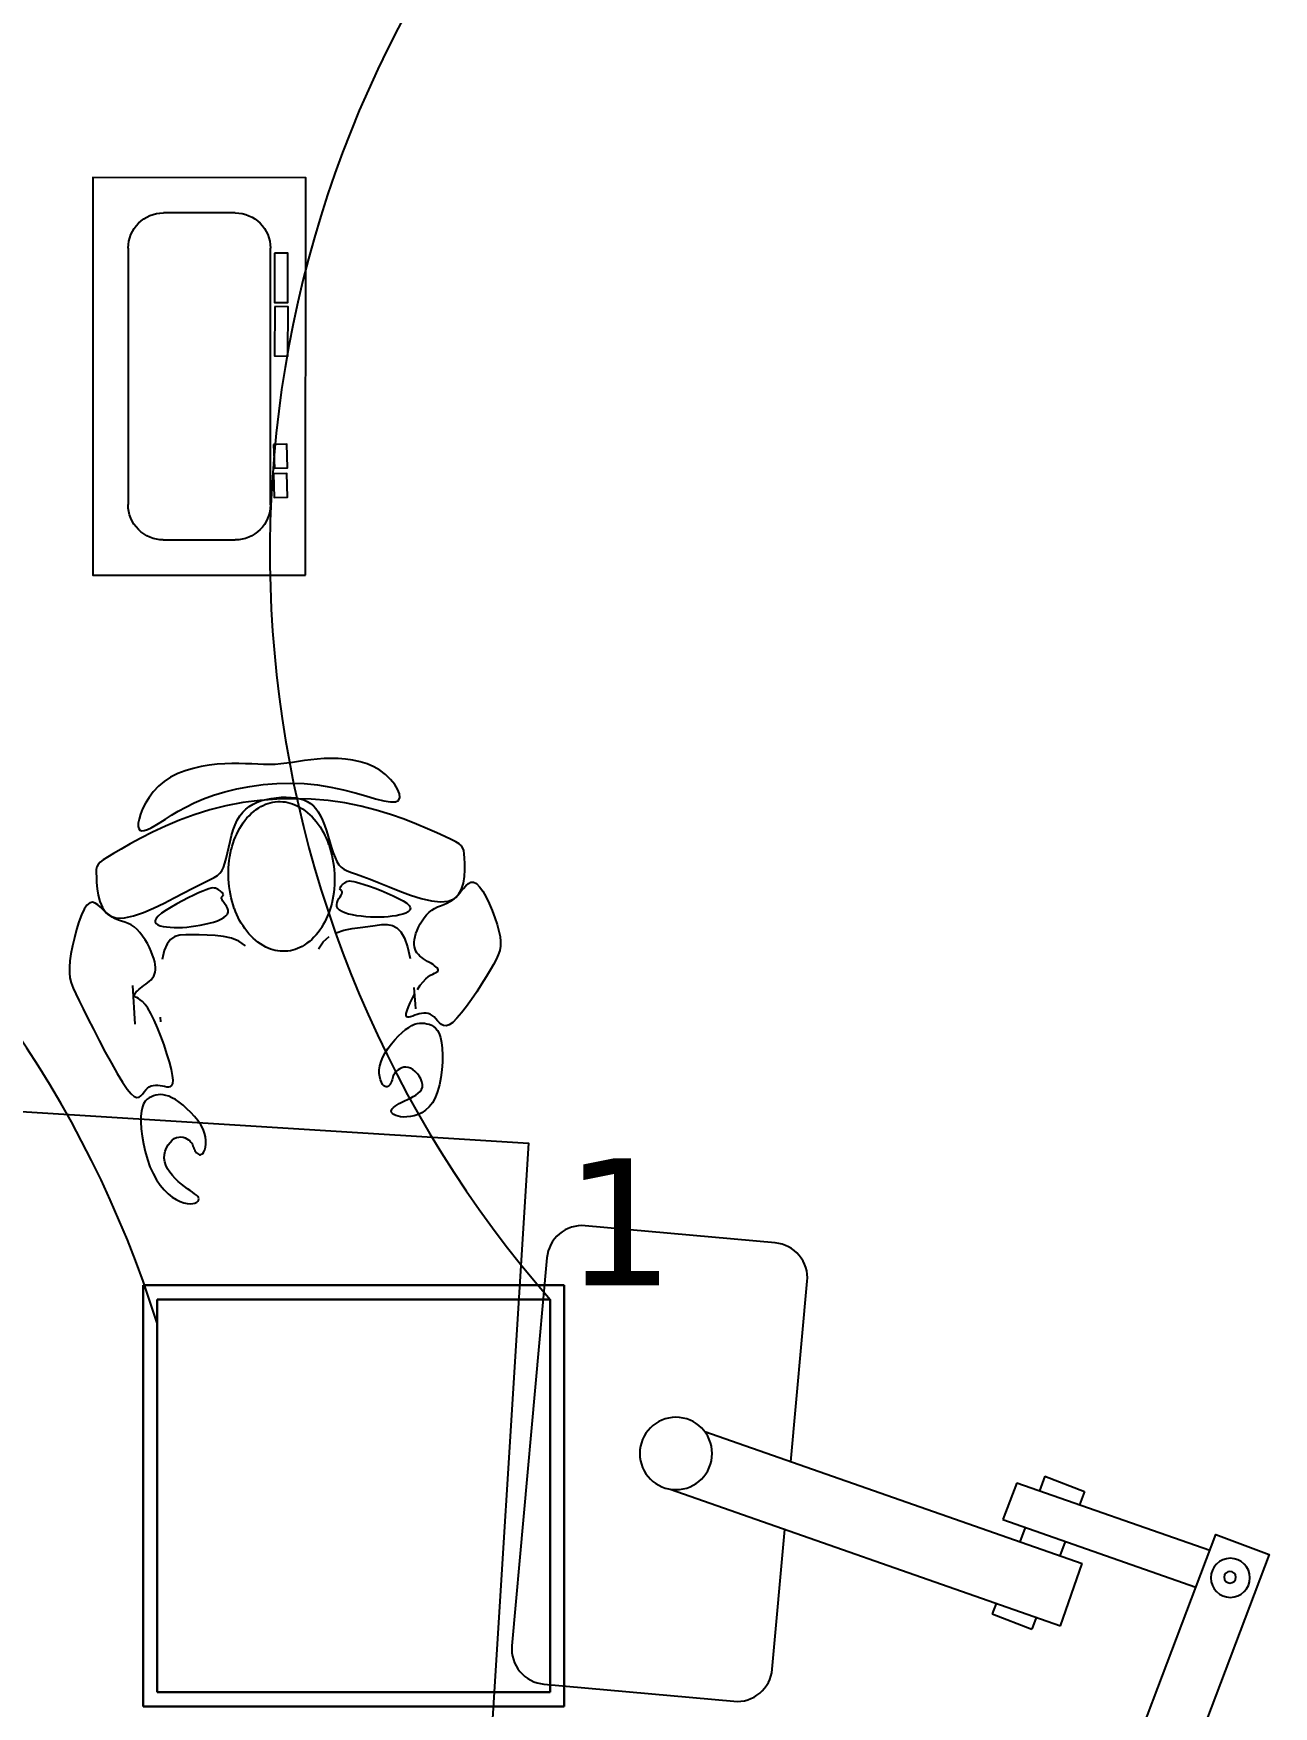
# Model space of a CAD drawing. Header units: metres. Extents: x -39 to 21688, y -24 to 9022.
# Drawn here: x 14.779 to 16.537, y 7.535 to 9.907 of the extents above; entities that cross this region are included whole.
import ezdxf

# ---------------------------------------------------------------- set-up
doc = ezdxf.new("R2010")
doc.units = ezdxf.units.M
doc.header["$MEASUREMENT"] = 0
for name, color, linetype in [('AR-MOBILIRIO', 1, 'Continuous'), ('AR-PUERTAS', 2, 'Continuous'), ('AR-VENTANAS', 2, 'Continuous'), ('MOBILIARIO', 42, 'Continuous')]:
    doc.layers.add(name, color=color, linetype=linetype)
doc.layers.add('DLX_TERR_LUM', color=7, linetype='Continuous', true_color=0xffd400)
doc.layers.add('DLX_TERR_LUMKEY_IDX', color=7, linetype='Continuous', true_color=0x969696)
doc.styles.add('TableTextStyle', font='')
doc.styles.get('TableTextStyle').set_extended_font_data('VERDANA.TTF')

# ---------------------------------------------------------------- blocks, each defined once
blk = doc.blocks.new('A$C23125473')
at = {"layer": 'AR-MOBILIRIO'}
for p, q in [((4.0536, 2.4944), (4.1096, 2.5158)), ((4.1159, 2.4993), (4.1096, 2.5158)), ((3.5968, 2.3175), (4.1502, 2.5112)), ((4.0593, 2.4794), (4.0536, 2.4944)), ((4.1502, 2.5112), (4.181, 2.4231)), ((4.0683, 2.3607), (4.3421, 2.4565)), ((3.6459, 2.2358), (4.181, 2.4231)), ((4.0884, 2.3085), (4.3619, 2.4042)), ((4.157, 2.3917), (4.1493, 2.412)), ((4.1004, 2.3719), (4.0926, 2.3921)), ((4.0884, 2.3085), (4.0683, 2.3607)), ((4.1842, 2.3206), (4.177, 2.3395)), ((4.1282, 2.2991), (4.1203, 2.3197)), ((4.1282, 2.2991), (4.1842, 2.3206)), ((2.8794, 1.8931), (2.8852, 1.8986)), ((2.8852, 1.8986), (2.8909, 1.9033)), ((2.8909, 1.9033), (2.8967, 1.9069)), ((2.8967, 1.9069), (2.9022, 1.9097)), ((2.9022, 1.9097), (2.9074, 1.9116)), ((2.9074, 1.9116), (2.9121, 1.9126)), ((2.9121, 1.9126), (2.9163, 1.913)), ((2.9163, 1.913), (2.9201, 1.9127)), ((2.9228, 1.8987), (2.9198, 1.8966)), ((2.9201, 1.9127), (2.9232, 1.9119)), ((2.9253, 1.9007), (2.9228, 1.8987)), ((2.9232, 1.9119), (2.9257, 1.9107)), ((2.9272, 1.9025), (2.9253, 1.9007)), ((2.9257, 1.9107), (2.9275, 1.9092)), ((2.9284, 1.9042), (2.9272, 1.9025)), ((2.9275, 1.9092), (2.9285, 1.9076)), ((2.9289, 1.9059), (2.9284, 1.9042)), ((2.9285, 1.9076), (2.9289, 1.9059)), ((2.8638, 1.8702), (2.8686, 1.8789)), ((2.8686, 1.8789), (2.8739, 1.8865)), ((2.8739, 1.8865), (2.8794, 1.8931)), ((2.8953, 1.8772), (2.8912, 1.8728)), ((2.8996, 1.8813), (2.8953, 1.8772)), ((2.904, 1.8851), (2.8996, 1.8813)), ((2.9084, 1.8886), (2.904, 1.8851)), ((2.9125, 1.8916), (2.9084, 1.8886)), ((2.9163, 1.8943), (2.9125, 1.8916)), ((2.9198, 1.8966), (2.9163, 1.8943)), ((2.8558, 1.85), (2.8595, 1.8605)), ((2.8595, 1.8605), (2.8638, 1.8702)), ((2.8804, 1.8533), (2.8798, 1.8482)), ((2.882, 1.8584), (2.8804, 1.8533)), ((2.8844, 1.8633), (2.882, 1.8584)), ((2.8875, 1.8682), (2.8844, 1.8633)), ((2.8912, 1.8728), (2.8875, 1.8682)), ((2.8483, 1.8169), (2.8502, 1.8279)), ((2.8502, 1.8279), (2.8527, 1.839)), ((2.8527, 1.839), (2.8558, 1.85)), ((2.8798, 1.8482), (2.8801, 1.8431)), ((2.8801, 1.8431), (2.8812, 1.8382)), ((2.8812, 1.8382), (2.8829, 1.8337)), ((2.8829, 1.8337), (2.8852, 1.8295)), ((2.8852, 1.8295), (2.8879, 1.8258)), ((2.9175, 1.8256), (2.9187, 1.8272)), ((2.9187, 1.8272), (2.9196, 1.8289)), ((2.9196, 1.8289), (2.9204, 1.8306)), ((2.9204, 1.8306), (2.921, 1.8323)), ((2.921, 1.8323), (2.9217, 1.834)), ((2.9217, 1.834), (2.9224, 1.8357)), ((2.9224, 1.8357), (2.9232, 1.8373)), ((2.9232, 1.8373), (2.9242, 1.839)), ((2.9242, 1.839), (2.9253, 1.8405)), ((2.9253, 1.8405), (2.9267, 1.8418)), ((2.9267, 1.8418), (2.9281, 1.8428)), ((2.9281, 1.8428), (2.9296, 1.8434)), ((2.9296, 1.8434), (2.9311, 1.8434)), ((2.9311, 1.8434), (2.9327, 1.8427)), ((2.9327, 1.8427), (2.9343, 1.8414)), ((2.9343, 1.8414), (2.9358, 1.8391)), ((2.9358, 1.8391), (2.9371, 1.8362)), ((2.9371, 1.8362), (2.9382, 1.8325)), ((2.9382, 1.8325), (2.9388, 1.8282)), ((2.9388, 1.8282), (2.9389, 1.8234)), ((2.8465, 1.7969), (2.8471, 1.8065)), ((2.8471, 1.8065), (2.8483, 1.8169)), ((2.8879, 1.8258), (2.8908, 1.8228)), ((2.8908, 1.8228), (2.894, 1.8205)), ((2.894, 1.8205), (2.8972, 1.819)), ((2.8972, 1.819), (2.9003, 1.8183)), ((2.9003, 1.8183), (2.9034, 1.8182)), ((2.9034, 1.8182), (2.9064, 1.8187)), ((2.9064, 1.8187), (2.9092, 1.8196)), ((2.9092, 1.8196), (2.9118, 1.8208)), ((2.9118, 1.8208), (2.914, 1.8223)), ((2.914, 1.8223), (2.9159, 1.8239)), ((2.9159, 1.8239), (2.9175, 1.8256)), ((2.9347, 1.8069), (2.9315, 1.801)), ((2.937, 1.8127), (2.9347, 1.8069)), ((2.9383, 1.8182), (2.937, 1.8127)), ((2.9389, 1.8234), (2.9383, 1.8182)), ((2.8466, 1.7885), (2.8465, 1.7969)), ((2.8473, 1.7814), (2.8466, 1.7885)), ((2.8487, 1.7757), (2.8473, 1.7814)), ((2.9174, 1.7834), (2.9119, 1.7781)), ((2.9226, 1.7891), (2.9174, 1.7834)), ((2.9274, 1.795), (2.9226, 1.7891)), ((2.9315, 1.801), (2.9274, 1.795)), ((3.202, 1.7835), (3.2015, 1.7818)), ((3.2015, 1.7818), (3.2019, 1.78)), ((3.2019, 1.78), (3.2029, 1.7783)), ((3.2033, 1.7851), (3.202, 1.7835)), ((3.2052, 1.7865), (3.2033, 1.7851)), ((3.2078, 1.7878), (3.2052, 1.7865)), ((3.2111, 1.7888), (3.2078, 1.7878)), ((3.2148, 1.7895), (3.2111, 1.7888)), ((3.2191, 1.7899), (3.2148, 1.7895)), ((3.2238, 1.7898), (3.2191, 1.7899)), ((3.2288, 1.7893), (3.2238, 1.7898)), ((3.2341, 1.7883), (3.2288, 1.7893)), ((3.2396, 1.7865), (3.2341, 1.7883)), ((3.245, 1.7839), (3.2396, 1.7865)), ((3.2502, 1.7803), (3.245, 1.7839)), ((3.2552, 1.7756), (3.2502, 1.7803)), ((2.8272, 1.7505), (2.8328, 1.7571)), ((2.8328, 1.7571), (2.8373, 1.7609)), ((2.8373, 1.7609), (2.841, 1.7624)), ((2.841, 1.7624), (2.8441, 1.7619)), ((2.8441, 1.7619), (2.8467, 1.7601)), ((2.8467, 1.7601), (2.849, 1.7574)), ((2.8505, 1.7711), (2.8487, 1.7757)), ((2.849, 1.7574), (2.8512, 1.7543)), ((2.8528, 1.7675), (2.8505, 1.7711)), ((2.8555, 1.7648), (2.8528, 1.7675)), ((2.8584, 1.7627), (2.8555, 1.7648)), ((2.8615, 1.7612), (2.8584, 1.7627)), ((2.8647, 1.76), (2.8615, 1.7612)), ((2.868, 1.7591), (2.8647, 1.76)), ((2.8713, 1.7585), (2.868, 1.7591)), ((2.8747, 1.7582), (2.8713, 1.7585)), ((2.8783, 1.7585), (2.8747, 1.7582)), ((2.8821, 1.7592), (2.8783, 1.7585)), ((2.8862, 1.7605), (2.8821, 1.7592)), ((2.8907, 1.7625), (2.8862, 1.7605)), ((2.8955, 1.7653), (2.8907, 1.7625)), ((2.9008, 1.7689), (2.8955, 1.7653)), ((2.9063, 1.7732), (2.9008, 1.7689)), ((2.9119, 1.7781), (2.9063, 1.7732)), ((3.2029, 1.7783), (3.2046, 1.7765)), ((3.2046, 1.7765), (3.2069, 1.7746)), ((3.2069, 1.7746), (3.2097, 1.7728)), ((3.2097, 1.7728), (3.2129, 1.7709)), ((3.2129, 1.7709), (3.2165, 1.769)), ((3.2165, 1.769), (3.2204, 1.7671)), ((3.2204, 1.7671), (3.2245, 1.7651)), ((3.2245, 1.7651), (3.2286, 1.7631)), ((3.2286, 1.7631), (3.2326, 1.761)), ((3.2326, 1.761), (3.2363, 1.7588)), ((3.2363, 1.7588), (3.2397, 1.7563)), ((3.2397, 1.7563), (3.2424, 1.7537)), ((3.2598, 1.7698), (3.2552, 1.7756)), ((3.2638, 1.7625), (3.2598, 1.7698)), ((3.2671, 1.7539), (3.2638, 1.7625)), ((2.8129, 1.7281), (2.8205, 1.7406)), ((2.8205, 1.7406), (2.8272, 1.7505)), ((2.8512, 1.7543), (2.8534, 1.7514)), ((2.8534, 1.7514), (2.8558, 1.749)), ((2.8558, 1.749), (2.8584, 1.7472)), ((2.8584, 1.7472), (2.8613, 1.7459)), ((2.8613, 1.7459), (2.8642, 1.7451)), ((2.8642, 1.7451), (2.8673, 1.7447)), ((2.8673, 1.7447), (2.8705, 1.7447)), ((2.8705, 1.7447), (2.8738, 1.745)), ((2.8738, 1.745), (2.8771, 1.7456)), ((2.8771, 1.7456), (2.8803, 1.7464)), ((2.8803, 1.7464), (2.8835, 1.747)), ((2.8835, 1.747), (2.8864, 1.7472)), ((2.8864, 1.7472), (2.8888, 1.7467)), ((2.8888, 1.7467), (2.8907, 1.7452)), ((2.8907, 1.7452), (2.8919, 1.7423)), ((2.8922, 1.7377), (2.8916, 1.7311)), ((2.8919, 1.7423), (2.8922, 1.7377)), ((3.1852, 1.733), (3.1846, 1.7283)), ((3.1862, 1.7372), (3.1852, 1.733)), ((3.1876, 1.7407), (3.1862, 1.7372)), ((3.1893, 1.7436), (3.1876, 1.7407)), ((3.191, 1.7456), (3.1893, 1.7436)), ((3.1927, 1.7468), (3.191, 1.7456)), ((3.1943, 1.7473), (3.1927, 1.7468)), ((3.1958, 1.7471), (3.1943, 1.7473)), ((3.1973, 1.7464), (3.1958, 1.7471)), ((3.1986, 1.7453), (3.1973, 1.7464)), ((3.1998, 1.7439), (3.1986, 1.7453)), ((3.2008, 1.7422), (3.1998, 1.7439)), ((3.2016, 1.7405), (3.2008, 1.7422)), ((3.2022, 1.7387), (3.2016, 1.7405)), ((3.2028, 1.737), (3.2022, 1.7387)), ((3.2032, 1.7352), (3.2028, 1.737)), ((3.2037, 1.7335), (3.2032, 1.7352)), ((3.2043, 1.7317), (3.2037, 1.7335)), ((3.2051, 1.73), (3.2043, 1.7317)), ((3.2412, 1.7321), (3.2386, 1.7285)), ((3.2434, 1.736), (3.2412, 1.7321)), ((3.2424, 1.7537), (3.2444, 1.7507)), ((3.2449, 1.7399), (3.2434, 1.736)), ((3.2444, 1.7507), (3.2456, 1.7474)), ((3.2457, 1.7438), (3.2449, 1.7399)), ((3.2456, 1.7474), (3.2457, 1.7438)), ((3.2698, 1.7442), (3.2671, 1.7539)), ((3.2718, 1.7338), (3.2698, 1.7442)), ((3.2732, 1.723), (3.2718, 1.7338)), ((2.7961, 1.6978), (2.8047, 1.7136)), ((2.8047, 1.7136), (2.8129, 1.7281)), ((2.8871, 1.7119), (2.8836, 1.7002)), ((2.8898, 1.7224), (2.8871, 1.7119)), ((2.8916, 1.7311), (2.8898, 1.7224)), ((3.1846, 1.7283), (3.1846, 1.723)), ((3.1846, 1.723), (3.1854, 1.7174)), ((3.1854, 1.7174), (3.187, 1.7114)), ((3.187, 1.7114), (3.1897, 1.7051)), ((3.2061, 1.7282), (3.2051, 1.73)), ((3.2074, 1.7264), (3.2061, 1.7282)), ((3.2092, 1.7246), (3.2074, 1.7264)), ((3.2113, 1.7229), (3.2092, 1.7246)), ((3.2137, 1.7214), (3.2113, 1.7229)), ((3.2164, 1.7202), (3.2137, 1.7214)), ((3.2193, 1.7194), (3.2164, 1.7202)), ((3.2224, 1.7192), (3.2193, 1.7194)), ((3.2256, 1.7196), (3.2224, 1.7192)), ((3.2289, 1.7207), (3.2256, 1.7196)), ((3.2323, 1.7227), (3.2289, 1.7207)), ((3.2355, 1.7253), (3.2323, 1.7227)), ((3.2386, 1.7285), (3.2355, 1.7253)), ((3.274, 1.7123), (3.2732, 1.723)), ((3.2742, 1.702), (3.274, 1.7123)), ((2.7876, 1.6816), (2.7961, 1.6978)), ((2.8796, 1.6878), (2.8751, 1.6754)), ((2.8836, 1.7002), (2.8796, 1.6878)), ((3.1897, 1.7051), (3.1931, 1.6988)), ((3.1931, 1.6988), (3.1972, 1.6924)), ((3.1972, 1.6924), (3.2018, 1.6863)), ((3.2018, 1.6863), (3.2068, 1.6804)), ((3.2714, 1.6771), (3.2728, 1.6841)), ((3.2728, 1.6841), (3.2738, 1.6924)), ((3.2738, 1.6924), (3.2742, 1.702)), ((2.7716, 1.6502), (2.7793, 1.6655)), ((2.7793, 1.6655), (2.7876, 1.6816)), ((2.8703, 1.6635), (2.8656, 1.6525)), ((2.8751, 1.6754), (2.8703, 1.6635)), ((3.2068, 1.6804), (3.2118, 1.675)), ((3.2118, 1.675), (3.2169, 1.6701)), ((3.2169, 1.6701), (3.2218, 1.666)), ((3.2218, 1.666), (3.2263, 1.6628)), ((3.2263, 1.6628), (3.2305, 1.6603)), ((3.2584, 1.6596), (3.2615, 1.6614)), ((3.2615, 1.6614), (3.2644, 1.6638)), ((3.2644, 1.6638), (3.2671, 1.6672)), ((3.2671, 1.6672), (3.2694, 1.6715)), ((3.2694, 1.6715), (3.2714, 1.6771)), ((3.2795, 1.6606), (3.2758, 1.6603)), ((3.2838, 1.6591), (3.2795, 1.6606)), ((2.7589, 1.6251), (2.7647, 1.6366)), ((2.7647, 1.6366), (2.7716, 1.6502)), ((2.8349, 1.6034), (2.8378, 1.6584)), ((2.8609, 1.6432), (2.8566, 1.6358)), ((2.8656, 1.6525), (2.8609, 1.6432)), ((2.874, 1.6482), (2.8744, 1.6552)), ((3.2233, 1.6475), (3.2226, 1.6459)), ((3.2226, 1.6459), (3.2228, 1.643)), ((3.2228, 1.643), (3.2239, 1.6389)), ((3.2246, 1.6483), (3.2233, 1.6475)), ((3.2239, 1.6389), (3.2258, 1.6338)), ((3.2266, 1.6483), (3.2246, 1.6483)), ((3.229, 1.6477), (3.2266, 1.6483)), ((3.2319, 1.6467), (3.229, 1.6477)), ((3.2305, 1.6603), (3.2345, 1.6585)), ((3.2349, 1.6456), (3.2319, 1.6467)), ((3.2345, 1.6585), (3.2382, 1.6574)), ((3.2381, 1.6445), (3.2349, 1.6456)), ((3.2355, 1.6297), (3.2358, 1.6367)), ((3.2413, 1.6436), (3.2381, 1.6445)), ((3.2382, 1.6574), (3.2418, 1.6569)), ((3.2445, 1.643), (3.2413, 1.6436)), ((3.2418, 1.6569), (3.2452, 1.6568)), ((3.2477, 1.6427), (3.2445, 1.643)), ((3.2452, 1.6568), (3.2486, 1.657)), ((3.2508, 1.6427), (3.2477, 1.6427)), ((3.2486, 1.657), (3.2519, 1.6576)), ((3.2539, 1.6432), (3.2508, 1.6427)), ((3.2519, 1.6576), (3.2552, 1.6584)), ((3.2568, 1.6442), (3.2539, 1.6432)), ((3.2552, 1.6584), (3.2584, 1.6596)), ((3.2596, 1.6458), (3.2568, 1.6442)), ((3.2623, 1.6479), (3.2596, 1.6458)), ((3.2648, 1.6506), (3.2623, 1.6479)), ((3.2673, 1.6536), (3.2648, 1.6506)), ((3.2698, 1.6564), (3.2673, 1.6536)), ((3.2726, 1.6588), (3.2698, 1.6564)), ((3.2758, 1.6603), (3.2726, 1.6588)), ((3.2888, 1.6557), (3.2838, 1.6591)), ((3.2947, 1.65), (3.2888, 1.6557)), ((3.3013, 1.6423), (3.2947, 1.65)), ((3.3083, 1.6332), (3.3013, 1.6423)), ((2.7505, 1.6071), (2.7542, 1.6154)), ((2.7542, 1.6154), (2.7589, 1.6251)), ((2.8379, 1.6191), (2.8373, 1.6182)), ((2.8373, 1.6182), (2.8373, 1.617)), ((2.8373, 1.617), (2.8378, 1.6157)), ((2.8378, 1.6157), (2.8387, 1.6142)), ((2.839, 1.6199), (2.8379, 1.6191)), ((2.8387, 1.6142), (2.8401, 1.6126)), ((2.8408, 1.6206), (2.839, 1.6199)), ((2.843, 1.6218), (2.8408, 1.6206)), ((2.8458, 1.6236), (2.843, 1.6218)), ((2.8489, 1.6263), (2.8458, 1.6236)), ((2.8526, 1.6303), (2.8489, 1.6263)), ((2.8566, 1.6358), (2.8526, 1.6303)), ((3.2258, 1.6338), (3.2284, 1.6279)), ((3.2284, 1.6279), (3.2315, 1.6216)), ((3.2315, 1.6216), (3.235, 1.6152)), ((3.2337, 1.6065), (3.2355, 1.6297)), ((3.3155, 1.6231), (3.3083, 1.6332)), ((3.3227, 1.6124), (3.3155, 1.6231)), ((2.7452, 1.5853), (2.746, 1.5925)), ((2.746, 1.5925), (2.7478, 1.5996)), ((2.7478, 1.5996), (2.7505, 1.6071)), ((2.8401, 1.6126), (2.8418, 1.6108)), ((2.8418, 1.6108), (2.8438, 1.6091)), ((2.8438, 1.6091), (2.846, 1.6072)), ((2.846, 1.6072), (2.8485, 1.6054)), ((2.8485, 1.6054), (2.851, 1.6035)), ((2.851, 1.6035), (2.8536, 1.6015)), ((2.8536, 1.6015), (2.8562, 1.5995)), ((2.8562, 1.5995), (2.8587, 1.5974)), ((2.8587, 1.5974), (2.861, 1.5952)), ((2.861, 1.5952), (2.8631, 1.5928)), ((2.8631, 1.5928), (2.8648, 1.5902)), ((2.8648, 1.5902), (2.866, 1.5874)), ((3.2388, 1.609), (3.2427, 1.6032)), ((3.2427, 1.6032), (3.2466, 1.5982)), ((3.2466, 1.5982), (3.2504, 1.5942)), ((3.2504, 1.5942), (3.254, 1.5912)), ((3.254, 1.5912), (3.2573, 1.5889)), ((3.3296, 1.6017), (3.3227, 1.6124)), ((3.336, 1.5913), (3.3296, 1.6017)), ((3.3417, 1.5819), (3.336, 1.5913)), ((2.7452, 1.5776), (2.7452, 1.5853)), ((2.7459, 1.5687), (2.7452, 1.5776)), ((2.7474, 1.5585), (2.7459, 1.5687)), ((2.8662, 1.5698), (2.8649, 1.5653)), ((2.866, 1.5874), (2.8669, 1.5845)), ((2.867, 1.5739), (2.8662, 1.5698)), ((2.8669, 1.5845), (2.8674, 1.5812)), ((2.8674, 1.5777), (2.867, 1.5739)), ((2.8674, 1.5812), (2.8674, 1.5777)), ((2.8797, 1.5538), (2.8766, 1.5666)), ((3.2474, 1.5657), (3.2448, 1.5639)), ((3.2502, 1.5675), (3.2474, 1.5657)), ((3.253, 1.5692), (3.2502, 1.5675)), ((3.2558, 1.5708), (3.253, 1.5692)), ((3.2584, 1.5724), (3.2558, 1.5708)), ((3.2573, 1.5889), (3.2603, 1.5872)), ((3.2608, 1.5739), (3.2584, 1.5724)), ((3.2603, 1.5872), (3.2628, 1.5859)), ((3.263, 1.5755), (3.2608, 1.5739)), ((3.2628, 1.5859), (3.265, 1.585)), ((3.2649, 1.5771), (3.263, 1.5755)), ((3.2664, 1.5785), (3.2649, 1.5771)), ((3.265, 1.585), (3.2666, 1.5842)), ((3.2674, 1.5799), (3.2664, 1.5785)), ((3.2666, 1.5842), (3.2677, 1.5834)), ((3.2681, 1.5812), (3.2674, 1.5799)), ((3.2677, 1.5834), (3.2682, 1.5824)), ((3.2682, 1.5824), (3.2681, 1.5812)), ((3.3465, 1.5736), (3.3417, 1.5819)), ((3.3504, 1.5664), (3.3465, 1.5736)), ((3.3533, 1.5598), (3.3504, 1.5664)), ((2.7496, 1.5473), (2.7474, 1.5585)), ((2.7523, 1.5357), (2.7496, 1.5473)), ((2.8558, 1.5441), (2.8526, 1.5386)), ((2.8586, 1.5497), (2.8558, 1.5441)), ((2.8611, 1.5552), (2.8586, 1.5497)), ((2.8632, 1.5604), (2.8611, 1.5552)), ((2.8649, 1.5653), (2.8632, 1.5604)), ((2.8837, 1.5445), (2.8797, 1.5538)), ((2.8888, 1.5381), (2.8837, 1.5445)), ((2.9948, 1.5472), (2.9856, 1.5406)), ((3.0985, 1.5516), (3.105, 1.5416)), ((3.2202, 1.5364), (3.2245, 1.5488)), ((3.2245, 1.5488), (3.2282, 1.5652)), ((3.2345, 1.5488), (3.2341, 1.5455)), ((3.2341, 1.5455), (3.2342, 1.5419)), ((3.2342, 1.5419), (3.2346, 1.5382)), ((3.2353, 1.5519), (3.2345, 1.5488)), ((3.2365, 1.5547), (3.2353, 1.5519)), ((3.238, 1.5573), (3.2365, 1.5547)), ((3.24, 1.5597), (3.238, 1.5573)), ((3.2422, 1.5619), (3.24, 1.5597)), ((3.2448, 1.5639), (3.2422, 1.5619)), ((3.3553, 1.5536), (3.3533, 1.5598)), ((3.3563, 1.5475), (3.3553, 1.5536)), ((3.3565, 1.5411), (3.3563, 1.5475)), ((2.7554, 1.5241), (2.7523, 1.5357)), ((2.7588, 1.5131), (2.7554, 1.5241)), ((2.8372, 1.5205), (2.8329, 1.5176)), ((2.8414, 1.5241), (2.8372, 1.5205)), ((2.8453, 1.5284), (2.8414, 1.5241)), ((2.8491, 1.5333), (2.8453, 1.5284)), ((2.8526, 1.5386), (2.8491, 1.5333)), ((2.8708, 1.5174), (2.8741, 1.5187)), ((2.8741, 1.5187), (2.8783, 1.5197)), ((2.8783, 1.5197), (2.883, 1.5204)), ((2.883, 1.5204), (2.8881, 1.5209)), ((2.8881, 1.5209), (2.8936, 1.5212)), ((2.8949, 1.5342), (2.8888, 1.5381)), ((2.8936, 1.5212), (2.8993, 1.5212)), ((2.902, 1.5321), (2.8949, 1.5342)), ((2.8993, 1.5212), (2.9054, 1.521)), ((2.9101, 1.5314), (2.902, 1.5321)), ((2.9054, 1.521), (2.9116, 1.5206)), ((2.9192, 1.5315), (2.9101, 1.5314)), ((2.9116, 1.5206), (2.9179, 1.5199)), ((2.9179, 1.5199), (2.9243, 1.5191)), ((2.9293, 1.5318), (2.9192, 1.5315)), ((2.9243, 1.5191), (2.9308, 1.518)), ((2.9404, 1.5321), (2.9293, 1.5318)), ((2.952, 1.5326), (2.9404, 1.5321)), ((2.9637, 1.5339), (2.952, 1.5326)), ((2.9751, 1.5364), (2.9637, 1.5339)), ((2.9856, 1.5406), (2.9751, 1.5364)), ((3.105, 1.5416), (3.1135, 1.5341)), ((3.1235, 1.5288), (3.1345, 1.5251)), ((3.1345, 1.5251), (3.146, 1.5227)), ((3.146, 1.5227), (3.1575, 1.521)), ((3.1575, 1.521), (3.1685, 1.5196)), ((3.1685, 1.5196), (3.1786, 1.5182)), ((3.1786, 1.5182), (3.1876, 1.5172)), ((3.1958, 1.5171), (3.2031, 1.5184)), ((3.2031, 1.5184), (3.2095, 1.5217)), ((3.2095, 1.5217), (3.2152, 1.5275)), ((3.2152, 1.5275), (3.2202, 1.5364)), ((3.2346, 1.5382), (3.2354, 1.5341)), ((3.2354, 1.5341), (3.2366, 1.5299)), ((3.2366, 1.5299), (3.2382, 1.5254)), ((3.2382, 1.5254), (3.2402, 1.5208)), ((3.2402, 1.5208), (3.2425, 1.5162)), ((3.3517, 1.5171), (3.3541, 1.5262)), ((3.3541, 1.5262), (3.3558, 1.5341)), ((3.3558, 1.5341), (3.3565, 1.5411)), ((2.7625, 1.5034), (2.7588, 1.5131)), ((2.7664, 1.4953), (2.7625, 1.5034)), ((2.7702, 1.4895), (2.7664, 1.4953)), ((2.7933, 1.4964), (2.7893, 1.4924)), ((2.792, 1.493), (2.7971, 1.5001)), ((2.7973, 1.5004), (2.7933, 1.4964)), ((2.7971, 1.5001), (2.8038, 1.5053)), ((2.8015, 1.5039), (2.7973, 1.5004)), ((2.8058, 1.5068), (2.8015, 1.5039)), ((2.8038, 1.5053), (2.8126, 1.508)), ((2.8103, 1.5089), (2.8058, 1.5068)), ((2.8148, 1.5107), (2.8103, 1.5089)), ((2.8126, 1.508), (2.8235, 1.5077)), ((2.8193, 1.5122), (2.8148, 1.5107)), ((2.8239, 1.5137), (2.8193, 1.5122)), ((2.8235, 1.5077), (2.8362, 1.5049)), ((2.8284, 1.5155), (2.8239, 1.5137)), ((2.8329, 1.5176), (2.8284, 1.5155)), ((2.8362, 1.5049), (2.8501, 1.5001)), ((2.8501, 1.5001), (2.8647, 1.4938)), ((2.8669, 1.5137), (2.8683, 1.5157)), ((2.8669, 1.5112), (2.8669, 1.5137)), ((2.8683, 1.5084), (2.8669, 1.5112)), ((2.8683, 1.5157), (2.8708, 1.5174)), ((2.8713, 1.505), (2.8683, 1.5084)), ((2.876, 1.5011), (2.8713, 1.505)), ((2.8822, 1.4968), (2.876, 1.5011)), ((2.8895, 1.4924), (2.8822, 1.4968)), ((2.9308, 1.518), (2.9373, 1.5167)), ((2.9373, 1.5167), (2.9435, 1.5152)), ((2.9435, 1.5152), (2.9495, 1.5135)), ((2.9495, 1.5135), (2.955, 1.5116)), ((2.955, 1.5116), (2.9599, 1.5095)), ((2.9599, 1.5095), (2.964, 1.5072)), ((2.964, 1.5072), (2.9672, 1.5048)), ((2.9672, 1.5048), (2.9692, 1.5022)), ((2.9692, 1.5022), (2.9702, 1.4995)), ((2.9701, 1.4967), (2.9692, 1.4939)), ((2.9702, 1.4995), (2.9701, 1.4967)), ((3.1281, 1.4966), (3.1258, 1.4942)), ((3.1315, 1.4987), (3.1281, 1.4966)), ((3.1358, 1.5005), (3.1315, 1.4987)), ((3.1409, 1.5021), (3.1358, 1.5005)), ((3.1466, 1.5034), (3.1409, 1.5021)), ((3.1527, 1.5045), (3.1466, 1.5034)), ((3.1591, 1.5053), (3.1527, 1.5045)), ((3.1656, 1.506), (3.1591, 1.5053)), ((3.1722, 1.5064), (3.1656, 1.506)), ((3.1787, 1.5066), (3.1722, 1.5064)), ((3.1851, 1.5066), (3.1787, 1.5066)), ((3.1913, 1.5064), (3.1851, 1.5066)), ((3.1876, 1.5172), (3.1958, 1.5171)), ((3.1973, 1.506), (3.1913, 1.5064)), ((3.203, 1.5053), (3.1973, 1.506)), ((3.2084, 1.5045), (3.203, 1.5053)), ((3.2135, 1.5035), (3.2084, 1.5045)), ((3.2181, 1.5023), (3.2135, 1.5035)), ((3.2221, 1.5009), (3.2181, 1.5023)), ((3.2253, 1.4992), (3.2221, 1.5009)), ((3.2276, 1.4973), (3.2253, 1.4992)), ((3.2287, 1.4952), (3.2276, 1.4973)), ((3.2285, 1.4927), (3.2287, 1.4952)), ((3.2425, 1.5162), (3.2452, 1.5116)), ((3.2452, 1.5116), (3.2482, 1.5073)), ((3.2482, 1.5073), (3.2515, 1.5033)), ((3.2515, 1.5033), (3.2551, 1.4997)), ((3.2551, 1.4997), (3.2589, 1.4966)), ((3.2589, 1.4966), (3.2629, 1.4941)), ((3.3404, 1.4873), (3.3446, 1.4972)), ((3.3446, 1.4972), (3.3484, 1.5073)), ((3.3484, 1.5073), (3.3517, 1.5171)), ((2.7741, 1.4863), (2.7702, 1.4895)), ((2.7779, 1.4855), (2.7741, 1.4863)), ((2.7816, 1.4865), (2.7779, 1.4855)), ((2.7855, 1.489), (2.7816, 1.4865)), ((2.7847, 1.4662), (2.7861, 1.4754)), ((2.7893, 1.4924), (2.7855, 1.489)), ((2.7861, 1.4754), (2.7885, 1.4845)), ((2.7885, 1.4845), (2.792, 1.493)), ((2.8647, 1.4938), (2.8795, 1.4867)), ((2.8795, 1.4867), (2.8939, 1.4793)), ((2.8974, 1.4879), (2.8895, 1.4924)), ((2.8939, 1.4793), (2.9074, 1.4721)), ((2.9056, 1.4834), (2.8974, 1.4879)), ((2.9138, 1.4792), (2.9056, 1.4834)), ((2.9074, 1.4721), (2.9194, 1.4658)), ((2.9215, 1.4754), (2.9138, 1.4792)), ((2.9285, 1.4722), (2.9215, 1.4754)), ((2.9343, 1.4696), (2.9285, 1.4722)), ((2.9617, 1.4718), (2.9605, 1.4706)), ((2.9611, 1.4805), (2.961, 1.4793)), ((2.961, 1.4793), (2.9612, 1.4784)), ((2.9617, 1.482), (2.9611, 1.4805)), ((2.9612, 1.4784), (2.9617, 1.4777)), ((2.9629, 1.4838), (2.9617, 1.482)), ((2.9617, 1.4777), (2.9623, 1.477)), ((2.9626, 1.473), (2.9617, 1.4718)), ((2.9623, 1.477), (2.9629, 1.4764)), ((2.9633, 1.4741), (2.9626, 1.473)), ((2.9644, 1.486), (2.9629, 1.4838)), ((2.9629, 1.4764), (2.9634, 1.4758)), ((2.9635, 1.475), (2.9633, 1.4741)), ((2.9634, 1.4758), (2.9635, 1.475)), ((2.9662, 1.4885), (2.9644, 1.486)), ((2.9679, 1.4911), (2.9662, 1.4885)), ((2.9692, 1.4939), (2.9679, 1.4911)), ((3.1246, 1.4916), (3.1244, 1.4888)), ((3.1244, 1.4888), (3.1249, 1.4859)), ((3.1258, 1.4942), (3.1246, 1.4916)), ((3.1249, 1.4859), (3.126, 1.483)), ((3.126, 1.483), (3.1274, 1.4802)), ((3.1274, 1.4802), (3.1289, 1.4776)), ((3.1289, 1.4776), (3.1303, 1.4753)), ((3.1303, 1.4753), (3.1313, 1.4733)), ((3.1313, 1.4733), (3.1317, 1.4718)), ((3.1317, 1.4706), (3.1313, 1.4697)), ((3.1317, 1.4718), (3.1317, 1.4706)), ((3.1872, 1.469), (3.1958, 1.4726)), ((3.1958, 1.4726), (3.2042, 1.4763)), ((3.2042, 1.4763), (3.2118, 1.48)), ((3.2118, 1.48), (3.2184, 1.4836)), ((3.2135, 1.4696), (3.2289, 1.4752)), ((3.2184, 1.4836), (3.2235, 1.4869)), ((3.2235, 1.4869), (3.2269, 1.49)), ((3.2269, 1.49), (3.2285, 1.4927)), ((3.2289, 1.4752), (3.2441, 1.4799)), ((3.2441, 1.4799), (3.2584, 1.4833)), ((3.2584, 1.4833), (3.2713, 1.4848)), ((3.2629, 1.4941), (3.2672, 1.4921)), ((3.2672, 1.4921), (3.2715, 1.4903)), ((3.2713, 1.4848), (3.2822, 1.4839)), ((3.2715, 1.4903), (3.2759, 1.4886)), ((3.2759, 1.4886), (3.2803, 1.4867)), ((3.2803, 1.4867), (3.2846, 1.4846)), ((3.2822, 1.4839), (3.2907, 1.4804)), ((3.2846, 1.4846), (3.2888, 1.4821)), ((3.2888, 1.4821), (3.2929, 1.4788)), ((3.2907, 1.4804), (3.2969, 1.4745)), ((3.2929, 1.4788), (3.2966, 1.4748)), ((3.2966, 1.4748), (3.3003, 1.4704)), ((3.2969, 1.4745), (3.3011, 1.4669)), ((3.3313, 1.4699), (3.3359, 1.478)), ((3.3359, 1.478), (3.3404, 1.4873)), ((2.7832, 1.4437), (2.7835, 1.4498)), ((2.7835, 1.4498), (2.7839, 1.4574)), ((2.7839, 1.4574), (2.7847, 1.4662)), ((2.9194, 1.4658), (2.9296, 1.4607)), ((2.9296, 1.4607), (2.9381, 1.4567)), ((2.9391, 1.4677), (2.9343, 1.4696)), ((2.9381, 1.4567), (2.945, 1.4533)), ((2.943, 1.4664), (2.9391, 1.4677)), ((2.9461, 1.4656), (2.943, 1.4664)), ((2.945, 1.4533), (2.9505, 1.4504)), ((2.9487, 1.4652), (2.9461, 1.4656)), ((2.9508, 1.4653), (2.9487, 1.4652)), ((2.9505, 1.4504), (2.955, 1.4476)), ((2.9526, 1.4656), (2.9508, 1.4653)), ((2.9543, 1.4663), (2.9526, 1.4656)), ((2.956, 1.4672), (2.9543, 1.4663)), ((2.955, 1.4476), (2.9585, 1.4444)), ((2.9576, 1.4682), (2.956, 1.4672)), ((2.9592, 1.4694), (2.9576, 1.4682)), ((2.9605, 1.4706), (2.9592, 1.4694)), ((3.129, 1.4673), (3.1287, 1.4666)), ((3.1287, 1.4666), (3.1289, 1.4656)), ((3.1289, 1.4656), (3.1294, 1.4644)), ((3.1295, 1.4679), (3.129, 1.4673)), ((3.1294, 1.4644), (3.1302, 1.4632)), ((3.1301, 1.4685), (3.1295, 1.4679)), ((3.1308, 1.469), (3.1301, 1.4685)), ((3.1302, 1.4632), (3.1312, 1.4618)), ((3.1313, 1.4697), (3.1308, 1.469)), ((3.1312, 1.4618), (3.1325, 1.4605)), ((3.1325, 1.4605), (3.1339, 1.4592)), ((3.1339, 1.4592), (3.1354, 1.458)), ((3.1354, 1.458), (3.137, 1.457)), ((3.137, 1.457), (3.1386, 1.4561)), ((3.1386, 1.4561), (3.1404, 1.4556)), ((3.1404, 1.4556), (3.1425, 1.4553)), ((3.1425, 1.4553), (3.1451, 1.4554)), ((3.1451, 1.4554), (3.1483, 1.4559)), ((3.1483, 1.4559), (3.1523, 1.4568)), ((3.1522, 1.4457), (3.161, 1.4489)), ((3.1523, 1.4568), (3.1572, 1.4582)), ((3.1572, 1.4582), (3.1633, 1.4602)), ((3.161, 1.4489), (3.1716, 1.4529)), ((3.1633, 1.4602), (3.1705, 1.4627)), ((3.1705, 1.4627), (3.1786, 1.4657)), ((3.1716, 1.4529), (3.1843, 1.458)), ((3.1786, 1.4657), (3.1872, 1.469)), ((3.1843, 1.458), (3.1984, 1.4637)), ((3.1984, 1.4637), (3.2135, 1.4696)), ((3.3003, 1.4704), (3.3038, 1.466)), ((3.3011, 1.4669), (3.3038, 1.4582)), ((3.3038, 1.466), (3.3073, 1.462)), ((3.3038, 1.4582), (3.3052, 1.4488)), ((3.3052, 1.4488), (3.3057, 1.4395)), ((3.3073, 1.462), (3.3108, 1.4589)), ((3.3108, 1.4589), (3.3144, 1.4571)), ((3.3144, 1.4571), (3.3183, 1.4569)), ((3.3183, 1.4569), (3.3224, 1.4589)), ((3.3224, 1.4589), (3.3268, 1.4634)), ((3.3268, 1.4634), (3.3313, 1.4699)), ((2.7833, 1.439), (2.7832, 1.4437)), ((2.7841, 1.4352), (2.7833, 1.439)), ((2.7858, 1.4319), (2.7841, 1.4352)), ((2.7888, 1.4288), (2.7858, 1.4319)), ((2.7932, 1.4254), (2.7888, 1.4288)), ((2.7995, 1.4214), (2.7932, 1.4254)), ((2.9585, 1.4444), (2.9613, 1.4407)), ((2.9613, 1.4407), (2.9637, 1.436)), ((2.9637, 1.436), (2.9657, 1.4301)), ((2.9657, 1.4301), (2.9676, 1.4232)), ((2.9676, 1.4232), (2.9694, 1.4156)), ((3.1219, 1.4221), (3.1246, 1.4278)), ((3.1246, 1.4278), (3.1274, 1.4322)), ((3.1274, 1.4322), (3.1306, 1.4356)), ((3.1306, 1.4356), (3.1344, 1.4384)), ((3.1344, 1.4384), (3.1391, 1.4408)), ((3.1391, 1.4408), (3.145, 1.4431)), ((3.145, 1.4431), (3.1522, 1.4457)), ((3.3056, 1.4307), (3.3053, 1.4231)), ((3.3057, 1.4395), (3.3056, 1.4307)), ((2.8079, 1.4164), (2.7995, 1.4214)), ((2.8186, 1.4101), (2.8079, 1.4164)), ((2.8315, 1.4027), (2.8186, 1.4101)), ((2.8463, 1.3946), (2.8315, 1.4027)), ((2.9694, 1.4156), (2.9712, 1.4075)), ((2.9712, 1.4075), (2.9731, 1.3992)), ((3.112, 1.3921), (3.1144, 1.4002)), ((3.1144, 1.4002), (3.1169, 1.4081)), ((3.1169, 1.4081), (3.1194, 1.4155)), ((3.1194, 1.4155), (3.1219, 1.4221)), ((3.293, 1.3998), (3.2864, 1.3965)), ((3.2978, 1.4027), (3.293, 1.3998)), ((3.3011, 1.4055), (3.2978, 1.4027)), ((3.3031, 1.4086), (3.3011, 1.4055)), ((3.3043, 1.4123), (3.3031, 1.4086)), ((3.3049, 1.417), (3.3043, 1.4123)), ((3.3053, 1.4231), (3.3049, 1.417)), ((2.8428, 1.3779), (2.8436, 1.3811)), ((2.8429, 1.3733), (2.8428, 1.3779)), ((2.8436, 1.3811), (2.8453, 1.3831)), ((2.8453, 1.3831), (2.8479, 1.384)), ((2.863, 1.3861), (2.8463, 1.3946)), ((2.8479, 1.384), (2.8514, 1.3837)), ((2.8514, 1.3837), (2.8558, 1.3823)), ((2.8558, 1.3823), (2.861, 1.38)), ((2.861, 1.38), (2.8669, 1.3767)), ((2.8814, 1.3774), (2.863, 1.3861)), ((2.8669, 1.3767), (2.8737, 1.3725)), ((2.9011, 1.3691), (2.8814, 1.3774)), ((2.9731, 1.3992), (2.9752, 1.3909)), ((2.9752, 1.3909), (2.9775, 1.3829)), ((2.9775, 1.3829), (2.9802, 1.3755)), ((3.1041, 1.3691), (3.1069, 1.3763)), ((3.1069, 1.3763), (3.1095, 1.384)), ((3.1095, 1.384), (3.112, 1.3921)), ((3.2527, 1.3812), (3.2371, 1.3746)), ((3.2663, 1.3872), (3.2527, 1.3812)), ((3.2775, 1.3924), (3.2663, 1.3872)), ((3.2864, 1.3965), (3.2775, 1.3924)), ((2.844, 1.3675), (2.8429, 1.3733)), ((2.846, 1.3607), (2.844, 1.3675)), ((2.8491, 1.353), (2.846, 1.3607)), ((2.8531, 1.345), (2.8491, 1.353)), ((2.8737, 1.3725), (2.8813, 1.3676)), ((2.8813, 1.3676), (2.8898, 1.3622)), ((2.8898, 1.3622), (2.8994, 1.3564)), ((2.8994, 1.3564), (2.9101, 1.3504)), ((2.9222, 1.3613), (2.9011, 1.3691)), ((2.9442, 1.3544), (2.9222, 1.3613)), ((2.9672, 1.3487), (2.9442, 1.3544)), ((2.9802, 1.3755), (2.9833, 1.3689)), ((2.9833, 1.3689), (2.9869, 1.363)), ((2.9869, 1.363), (2.991, 1.3579)), ((2.991, 1.3579), (2.9954, 1.3535)), ((2.9954, 1.3535), (3.0003, 1.3497)), ((3.0911, 1.3486), (3.0948, 1.3526)), ((3.0948, 1.3526), (3.0981, 1.3573)), ((3.0981, 1.3573), (3.1012, 1.3628)), ((3.1012, 1.3628), (3.1041, 1.3691)), ((3.18, 1.3548), (3.1583, 1.3492)), ((3.2005, 1.3611), (3.18, 1.3548)), ((3.2196, 1.3678), (3.2005, 1.3611)), ((3.2371, 1.3746), (3.2196, 1.3678)), ((2.8582, 1.3368), (2.8531, 1.345)), ((2.8642, 1.3287), (2.8582, 1.3368)), ((2.8714, 1.321), (2.8642, 1.3287)), ((2.9101, 1.3504), (2.922, 1.3445)), ((2.922, 1.3445), (2.9352, 1.3388)), ((2.9352, 1.3388), (2.9497, 1.3334)), ((2.9497, 1.3334), (2.9657, 1.3287)), ((2.9657, 1.3287), (2.9828, 1.3245)), ((2.9909, 1.3442), (2.9672, 1.3487)), ((3.015, 1.3411), (2.9909, 1.3442)), ((3.0003, 1.3497), (3.0057, 1.3464)), ((3.0057, 1.3464), (3.0115, 1.3437)), ((3.0115, 1.3437), (3.0177, 1.3414)), ((3.0394, 1.3392), (3.015, 1.3411)), ((3.0177, 1.3414), (3.0243, 1.3396)), ((3.0243, 1.3396), (3.0313, 1.3382)), ((3.0313, 1.3382), (3.0384, 1.3372)), ((3.0384, 1.3372), (3.0455, 1.3366)), ((3.0638, 1.3386), (3.0394, 1.3392)), ((3.0455, 1.3366), (3.0526, 1.3364)), ((3.0526, 1.3364), (3.0595, 1.3367)), ((3.0595, 1.3367), (3.066, 1.3375)), ((3.0882, 1.3393), (3.0638, 1.3386)), ((3.066, 1.3375), (3.0721, 1.3387)), ((3.0721, 1.3387), (3.0776, 1.3403)), ((3.0776, 1.3403), (3.0825, 1.3425)), ((3.0825, 1.3425), (3.087, 1.3452)), ((3.087, 1.3452), (3.0911, 1.3486)), ((3.1121, 1.3413), (3.0882, 1.3393)), ((3.1356, 1.3446), (3.1121, 1.3413)), ((3.1336, 1.326), (3.1503, 1.3304)), ((3.1583, 1.3492), (3.1356, 1.3446)), ((3.1503, 1.3304), (3.1656, 1.3347)), ((3.1656, 1.3347), (3.1792, 1.3386)), ((3.1792, 1.3386), (3.1909, 1.3416)), ((3.1909, 1.3416), (3.2004, 1.3433)), ((3.2004, 1.3433), (3.2074, 1.3432)), ((3.2074, 1.3432), (3.2118, 1.341)), ((3.2131, 1.3316), (3.2106, 1.3253)), ((3.2118, 1.341), (3.2136, 1.337)), ((3.2136, 1.337), (3.2131, 1.3316)), ((2.8795, 1.3141), (2.8714, 1.321)), ((2.8887, 1.3081), (2.8795, 1.3141)), ((2.8988, 1.3031), (2.8887, 1.3081)), ((2.9828, 1.3245), (3.001, 1.3212)), ((3.001, 1.3212), (3.0198, 1.3187)), ((3.0198, 1.3187), (3.0391, 1.3171)), ((3.0391, 1.3171), (3.0586, 1.3166)), ((3.0586, 1.3166), (3.0781, 1.3172)), ((3.0781, 1.3172), (3.0972, 1.319)), ((3.0972, 1.319), (3.1158, 1.3221)), ((3.1158, 1.3221), (3.1336, 1.326)), ((3.2006, 1.3113), (3.1936, 1.3045)), ((3.2064, 1.3183), (3.2006, 1.3113)), ((3.2106, 1.3253), (3.2064, 1.3183)), ((2.9095, 1.299), (2.8988, 1.3031)), ((2.9206, 1.2956), (2.9095, 1.299)), ((2.932, 1.293), (2.9206, 1.2956)), ((2.9434, 1.2911), (2.932, 1.293)), ((2.9546, 1.2898), (2.9434, 1.2911)), ((2.9655, 1.289), (2.9546, 1.2898)), ((2.9757, 1.2887), (2.9655, 1.289)), ((2.9855, 1.2887), (2.9757, 1.2887)), ((2.9948, 1.289), (2.9855, 1.2887)), ((3.0037, 1.2894), (2.9948, 1.289)), ((3.0123, 1.2898), (3.0037, 1.2894)), ((3.0206, 1.2901), (3.0123, 1.2898)), ((3.0289, 1.2902), (3.0206, 1.2901)), ((3.037, 1.29), (3.0289, 1.2902)), ((3.0451, 1.2894), (3.037, 1.29)), ((3.0533, 1.2884), (3.0451, 1.2894)), ((3.0615, 1.2873), (3.0533, 1.2884)), ((3.0699, 1.286), (3.0615, 1.2873)), ((3.0785, 1.2847), (3.0699, 1.286)), ((3.0874, 1.2835), (3.0785, 1.2847)), ((3.0966, 1.2825), (3.0874, 1.2835)), ((3.1062, 1.2818), (3.0966, 1.2825)), ((3.1162, 1.2816), (3.1062, 1.2818)), ((3.1264, 1.2818), (3.1162, 1.2816)), ((3.1368, 1.2826), (3.1264, 1.2818)), ((3.1472, 1.284), (3.1368, 1.2826)), ((3.1574, 1.2863), (3.1472, 1.284)), ((3.1673, 1.2894), (3.1574, 1.2863)), ((3.1767, 1.2934), (3.1673, 1.2894)), ((3.1855, 1.2984), (3.1767, 1.2934)), ((3.1936, 1.3045), (3.1855, 1.2984)), ((2.8784, 0.9717), (2.9801, 0.9718)), ((2.8286, 0.5581), (2.8284, 0.9217)), ((3.0302, 0.9218), (3.0303, 0.5582)), ((2.9803, 0.5082), (2.8786, 0.5081))]:
    blk.add_line(p, q, dxfattribs=at)
for points in [[(4.1914, 2.8551), (4.3704, 2.3816), (4.4459, 2.4101), (4.2668, 2.8836)], [(2.2827, 1.7573), (3.3963, 1.827), (3.3315, 2.8618), (2.2939, 2.7969)]]:
    blk.add_lwpolyline(points, dxfattribs=at)
blk.add_lwpolyline([(3.7682, 2.2786), (3.7913, 2.0227, -0.414214), (3.746, 1.9685), (3.4765, 1.9441, -0.414214), (3.4223, 1.9895), (3.3726, 2.5396, -0.414214), (3.4179, 2.5939), (3.6874, 2.6182, -0.414214), (3.7417, 2.5729), (3.7596, 2.3745)], format="xyb", dxfattribs=at)
for points in [[(3.0801, 1.0218), (3.0804, 0.4582), (2.7786, 0.4581), (2.7784, 1.0217)], [(3.0345, 0.8779), (3.0355, 0.9116), (3.0543, 0.911), (3.0533, 0.8774)], [(3.0348, 0.8364), (3.0358, 0.87), (3.0546, 0.8695), (3.0536, 0.8358)], [(3.0365, 0.641), (3.0362, 0.711), (3.055, 0.7111), (3.0554, 0.6411)], [(3.0362, 0.565), (3.0358, 0.6351), (3.0547, 0.6352), (3.055, 0.5651)]]:
    blk.add_lwpolyline(points, close=True, dxfattribs=at)
for centre, radius in [((4.3911, 2.4432), 0.0277), ((4.3905, 2.4424), 0.00829), ((3.6051, 2.2669), 0.0513)]:
    blk.add_circle(centre, radius, dxfattribs=at)
for centre, radius, start, end in [((3.062, 1.4752), 0.0831, 117.4111, 141.7837), ((3.0486, 1.5009), 0.0541, 87.0712, 117.4111), ((3.0486, 1.5009), 0.0541, 56.7314, 87.0712), ((3.0327, 1.4767), 0.0831, 32.3587, 56.7314), ((3.0843, 1.4576), 0.1114, 141.7837, 160.7331), ((3.0087, 1.4615), 0.1114, 13.4094, 32.3587), ((3.1202, 1.445), 0.1496, 160.7331, 177.0712), ((2.9716, 1.4526), 0.1496, 357.0712, 13.4094), ((3.1202, 1.445), 0.1496, 177.0712, 193.4094), ((2.9716, 1.4526), 0.1496, 340.7331, 357.0712), ((3.0832, 1.4362), 0.1114, 193.4094, 212.3587), ((3.0076, 1.4401), 0.1114, 321.7837, 340.7331), ((3.0592, 1.421), 0.0831, 212.3587, 236.7314), ((3.0299, 1.4225), 0.0831, 297.4111, 321.7837), ((3.0433, 1.3968), 0.0541, 236.7314, 267.0712), ((3.0433, 1.3968), 0.0541, 267.0712, 297.4111), ((2.8784, 0.9217), 0.05, 90.0237, 180.0237), ((2.9802, 0.9218), 0.05, 0.0237, 90.0237), ((2.8786, 0.5581), 0.05, 180.0237, 270.0237), ((2.9803, 0.5582), 0.05, 270.0237, 0.0237)]:
    blk.add_arc(centre, radius, start, end, dxfattribs=at)

msp = doc.modelspace()

# ---------------------------------------------------------------- linework, layer by layer
at = {"layer": 'AR-PUERTAS'}
msp.add_circle((22.62406, 27.62249), 40.08066, dxfattribs=at)
at = {"layer": 'AR-VENTANAS'}
for centre, radius, start, end in [((16.72448, 9.17111), 1.61054, 4.92085, 221.1135), ((13.4628, 7.61077), 1.56289, 17.41133, 160.51487)]:
    msp.add_arc(centre, radius, start, end, dxfattribs=at)
at = {"layer": 'DLX_TERR_LUM'}
for points in [[(15.53108, 8.13209, 0), (14.93408, 8.13209, 0)], [(14.93408, 8.13209, 0), (14.93408, 8.13209, 0)], [(14.93408, 8.13209, 0), (15.53108, 8.13209, 0)], [(14.93408, 8.13209, 0), (14.93408, 7.53509, 0)], [(14.93408, 7.53509, 0), (14.93408, 8.13209, 0)], [(14.93408, 8.13209, 0), (14.93408, 8.13209, 0)], [(14.93408, 7.53509, 0), (14.93408, 8.13209, 0)], [(14.93408, 8.13209, 0), (15.53108, 8.13209, 0)], [(15.53108, 8.13209, 0), (14.93408, 8.13209, 0)], [(14.93408, 8.13209, 0), (14.93408, 7.53509, 0)], [(15.51108, 8.11209, 0), (14.95408, 8.11209, 0)], [(14.95408, 8.11209, 0), (14.95408, 7.55509, 0)], [(14.95408, 7.55509, 0), (14.95408, 8.11209, 0)], [(14.95408, 8.11209, 0), (15.51108, 8.11209, 0)], [(15.51108, 7.55509, 0), (15.51108, 8.11209, 0)], [(15.51108, 8.11209, 0), (15.51108, 7.55509, 0)], [(15.53108, 7.53509, 0), (15.53108, 8.13209, 0)], [(15.53108, 8.13209, 0), (15.53108, 8.13209, 0)], [(15.53108, 8.13209, 0), (15.53108, 7.53509, 0)], [(15.53108, 8.13209, 0), (15.53108, 8.13209, 0)], [(15.53108, 8.13209, 0), (15.53108, 7.53509, 0)], [(15.53108, 7.53509, 0), (15.53108, 8.13209, 0)], [(14.95408, 7.55509, 0), (15.51108, 7.55509, 0)], [(15.51108, 7.55509, 0), (14.95408, 7.55509, 0)], [(14.93408, 7.53509, 0), (14.93408, 7.53509, 0)], [(14.93408, 7.53509, 0), (15.53108, 7.53509, 0)], [(15.53108, 7.53509, 0), (14.93408, 7.53509, 0)], [(14.93408, 7.53509, 0), (14.93408, 7.53509, 0)], [(15.53108, 7.53509, 0), (14.93408, 7.53509, 0)], [(14.93408, 7.53509, 0), (15.53108, 7.53509, 0)], [(15.53108, 7.53509, 0), (15.53108, 7.53509, 0)], [(15.53108, 7.53509, 0), (15.53108, 7.53509, 0)]]:
    msp.add_polyline3d(points, dxfattribs=at)

# ---------------------------------------------------------------- block references
at = {"layer": 'MOBILIARIO', "xscale": -1, "rotation": 180}
msp.add_blockref('A$C23125473', (12.08443, 10.16058), dxfattribs=at)

# ---------------------------------------------------------------- texts
at = {"layer": 'DLX_TERR_LUMKEY_IDX', "style": 'TableTextStyle'}
msp.add_text('1', height=0.18, dxfattribs=at).set_placement((15.53108, 8.13209))

doc.saveas('drawing.dxf')
